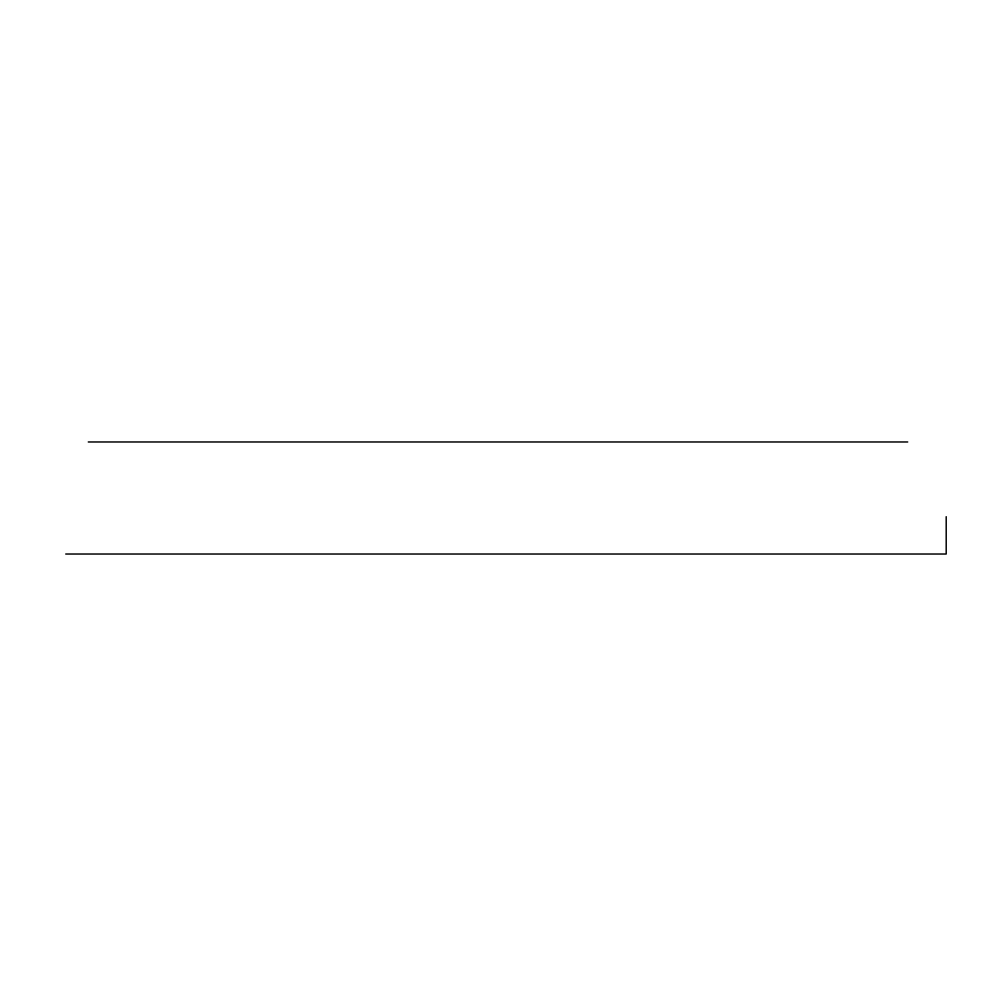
<?xml version="1.0" encoding="UTF-8"?>
<svg xmlns="http://www.w3.org/2000/svg" width="996" height="996" viewBox="0 0 996 996"><rect width="100%" height="100%" fill="white"/><g stroke="black" fill="none" stroke-linecap="round" stroke-linejoin="round"><path stroke-width="1.49" d="M88.271 441.975L907.73 441.975M65.724 554.025L946.2 554.025L946.2 516.675"/></g></svg>
